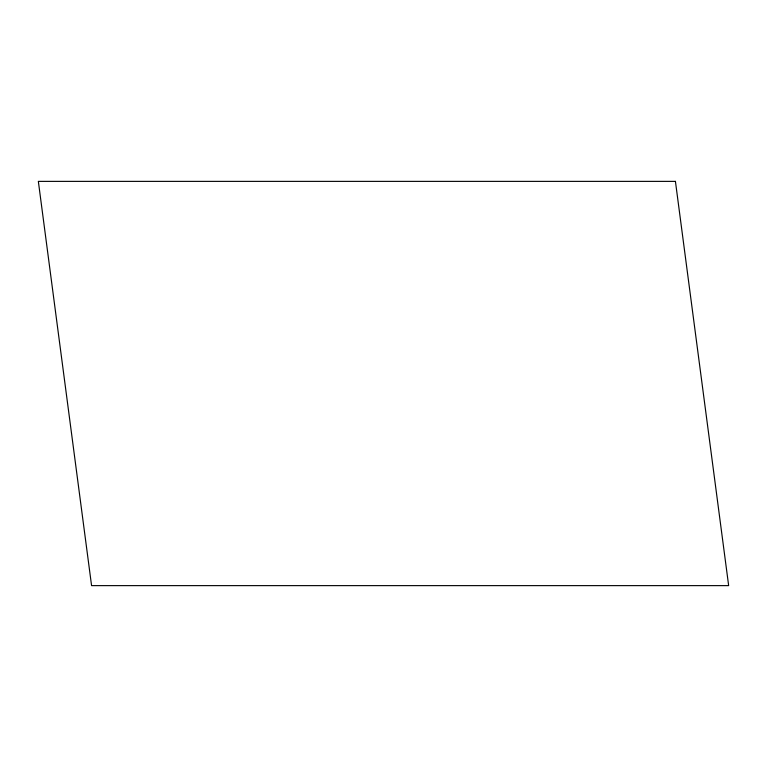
<?xml version="1.0" encoding="UTF-8"?>
<svg xmlns="http://www.w3.org/2000/svg" width="767" height="767" viewBox="0 0 767 767"><rect width="100%" height="100%" fill="white"/><g stroke="black" fill="none" stroke-linecap="round" stroke-linejoin="round"><path stroke-width="1.15" d="M675.43 181.376L38.35 181.376L91.57 585.624L728.65 585.624L675.43 181.376"/></g></svg>
